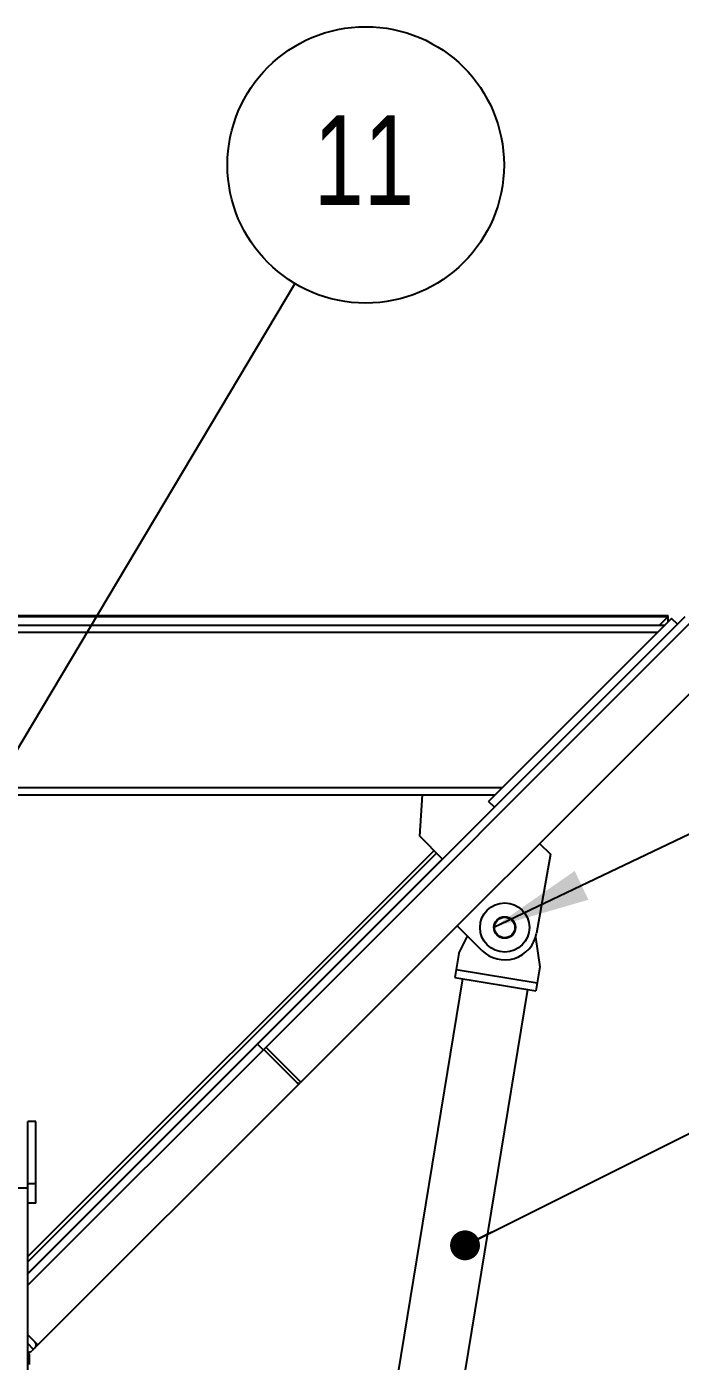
# Model space of a CAD drawing. Header units: millimetres. Extents: x 1293 to 41893, y 1011 to 26911.
# Drawn here: x 24196 to 24869, y 16684 to 18059 of the extents above; entities that cross this region are included whole.
import ezdxf

# ---------------------------------------------------------------- set-up
doc = ezdxf.new("R2010")
doc.units = ezdxf.units.MM
doc.header["$LTSCALE"] = 50
doc.layers.add('CAPA_1', color=7, linetype='Continuous')
doc.styles.add('SLDTEXTSTYLE0', font='TXT', dxfattribs={"width": 0.75})
doc.dimstyles.new('SLDDIMSTYLE2', dxfattribs={"dimtxt": 0.18, "dimasz": 30.769231, "dimexe": 0, "dimexo": 0.0625, "dimgap": 0, "dimtad": 0, "dimtih": 1, "dimtoh": 1, "dimdec": 0, "dimrnd": 1e-09, "dimzin": 0, "dimdsep": 46, "dimtxsty": 'Standard', "dimblk1": 'DOT', "dimblk2": 'DOT', "dimsah": 1, "dimcen": 0.09, "dimadec": 0, "dimazin": 0, "dimtfac": 30.769231, "dimtdec": 0, "dimtofl": 0, "dimtmove": 0, "dimatfit": 3, "dimldrblk": 'DOT', "dimfxl": 1, "dimfrac": 2, "dimtolj": 1, "dimtzin": 0, "dimarcsym": 0})
doc.dimstyles.new('SLDDIMSTYLE3', dxfattribs={"dimtxt": 0.18, "dimasz": 100, "dimexe": 0, "dimexo": 0.0625, "dimgap": 0, "dimtad": 0, "dimtih": 1, "dimtoh": 1, "dimdec": 0, "dimrnd": 1e-09, "dimzin": 0, "dimdsep": 46, "dimtxsty": 'Standard', "dimsah": 1, "dimcen": 0.09, "dimadec": 0, "dimazin": 0, "dimtfac": 100, "dimtdec": 0, "dimtofl": 0, "dimtmove": 0, "dimatfit": 3, "dimfxl": 1, "dimfrac": 2, "dimtolj": 1, "dimtzin": 0, "dimarcsym": 0})

# ---------------------------------------------------------------- blocks, each defined once
blk = doc.blocks.new('_Dot')
at = {"color": 0, "linetype": 'ByBlock', "lineweight": -2}
blk.add_line((-0.5, 0), (-1, 0), dxfattribs=at)
at = {"color": 0, "linetype": 'ByBlock', "const_width": 0.5}
blk.add_lwpolyline([(-0.25, 0, 1), (0.25, 0, 1)], format="xyb", close=True, dxfattribs=at)
blk = doc.blocks.new('SW_NOTE_0_54')
at = {"layer": 'CAPA_1', "color": 0}
blk.add_circle((72.9, 122.4), 142.4, dxfattribs=at)
at = {"layer": 'CAPA_1', "color": 0, "insert": (71, 173.6), "char_height": 92.6, "attachment_point": 2, "style": 'SLDTEXTSTYLE0'}
blk.add_mtext('11', dxfattribs=at)

msp = doc.modelspace()

# ---------------------------------------------------------------- linework, layer by layer
at = {"color": 7, "linetype": 'Continuous', "lineweight": 25}
for p, q in [((22546.4644227, 17452.514437), (24856.0206237, 17452.514437)), ((22546.4644227, 17451.4708625), (24856.0206237, 17451.4708625)), ((24433.2161981, 17011.0763114), (24873.6563126, 17451.5164259)), ((24439.613641, 17005.5000796), (24883.4310532, 17449.3174917)), ((24859.7380941, 17449.5718823), (24671.1762858, 17261.010074)), ((24856.0206237, 17451.4708625), (24847.301406, 17442.7516448)), ((24854.9479546, 17451.4708625), (24856.0206237, 17452.514437)), ((24856.0206237, 17452.514437), (24855.4861384, 17451.4708625)), ((24856.0206237, 17446.0285941), (24856.0206237, 17451.4708625)), ((24865.7249315, 17443.5850449), (24859.7380941, 17449.5718823)), ((22552.9178566, 17442.7516448), (24852.9178566, 17442.7516448)), ((22560.3685233, 17435.3009781), (24845.4671899, 17435.3009781)), ((24856.0206237, 17446.0285941), (24852.7436745, 17442.7516448)), ((24856.1077148, 17445.941503), (24856.0206237, 17446.0285941)), ((24919.3520777, 17413.3964672), (24477.8258593, 16971.8702489)), ((22720.3885233, 17275.2809781), (24685.4471899, 17275.2809781)), ((22727.8391899, 17267.8303115), (24677.9965233, 17267.8303115)), ((24600.2416905, 17225.242256), (24603.2941467, 17267.8303115)), ((24677.1631232, 17255.0232366), (24671.1762858, 17261.010074)), ((24623.8119166, 17201.6720299), (24600.2416905, 17225.242256)), ((24723.7378898, 17217.7822794), (24734.9573174, 17206.5628518)), ((24615.0168538, 17210.4670926), (24196.5925232, 16792.042762)), ((24617.7379881, 17207.7459584), (24196.5925232, 16786.6004936)), ((24623.7248255, 17201.759121), (24196.5925232, 16774.6268188)), ((24734.9573174, 17206.5628518), (24720.6442407, 17125.3524102)), ((24664.2466393, 17107.5679025), (24638.8850761, 17132.9294657)), ((24677.6208645, 17133.975574), (24677.0683043, 17133.975574)), ((24698.5657917, 17133.975574), (24698.0132315, 17133.975574)), ((24640.5119385, 17104.3171943), (24649.6114568, 17122.203085)), ((24676.7004073, 17131.1152003), (24677.233742, 17131.1152003)), ((24676.7005321, 17131.0813349), (24677.2338731, 17131.0813349)), ((24677.0772977, 17128.2690418), (24677.6303457, 17128.2690418)), ((24698.0037503, 17128.2690418), (24698.5567983, 17128.2690418)), ((24698.4002229, 17131.0813349), (24698.9335638, 17131.0813349)), ((24698.400354, 17131.1152003), (24698.9336887, 17131.1152003)), ((24719.6026097, 17121.0993253), (24724.0595233, 17090.5969351)), ((24640.5119385, 17104.3171943), (24636.4390742, 17079.5160608)), ((24401.3762557, 15595.8869991), (24644.7938327, 17078.1440349)), ((24636.4390742, 17079.5160608), (24719.986659, 17065.7958017)), ((24637.8111001, 17087.8708193), (24721.3586849, 17074.1505601)), ((24724.0595233, 17090.5969351), (24719.986659, 17065.7958017)), ((24499.0030442, 15772.3943679), (24711.6319005, 17067.1678276)), ((24196.5925232, 16774.4526366), (24433.2161981, 17011.0763114)), ((24439.2030355, 17005.089474), (24433.2161981, 17011.0763114)), ((24439.613641, 17005.5000796), (24196.5925232, 16762.4789618)), ((24475.5346655, 16969.5790551), (24439.613641, 17005.5000796)), ((24477.8258593, 16971.8702489), (24441.9048348, 17007.7912734)), ((24205.4344433, 16699.4788329), (24477.0609061, 16971.1052957)), ((24477.8258593, 16971.8702489), (24477.0609061, 16971.1052957)), ((24205.0591899, 16931.2950346), (24196.5925232, 16931.2950346)), ((24196.5925232, 16518.0450346), (24196.5925232, 16931.2950346)), ((24205.0591899, 16847.1617012), (24205.0591899, 16931.2950346)), ((23205.8925232, 16862.9283679), (24196.5925232, 16862.9283679)), ((24205.0591899, 16867.1617012), (24196.5925232, 16867.1617012)), ((24205.0591899, 16847.1617012), (24196.5925232, 16847.1617012)), ((24206.9606839, 16701.0050735), (24196.5925232, 16711.3732342)), ((24202.4705559, 16696.5149454), (24196.5925232, 16702.3929781)), ((24196.5925232, 16693.412722), (24197.9804278, 16692.0248174)), ((24203.96966, 16698.0140495), (24200.9714518, 16695.0158414)), ((24204.6694901, 16698.7138797), (24204.5864658, 16698.796904)), ((24205.4344433, 16699.4788329), (24204.6694901, 16698.7138797)), ((24197.9804278, 16692.0248174), (24197.9804278, 16680.8483679))]:
    msp.add_line(p, q, dxfattribs=at)
at = {"color": 7, "linetype": 'Continuous', "lineweight": 25, "flags": 128}
for points in [[(24472.5436415, 16972.570079), (24473.1564876, 16972.0158855), (24473.804435, 16971.5416419), (24474.4625833, 16971.1655731), (24475.1056404, 16970.9021312), (24475.7088938, 16970.7614402), (24476.2491609, 16970.7489068), (24476.7056796, 16970.8650126), (24477.0609061, 16971.1052957)], [(24205.4344433, 16699.4788329), (24205.6747264, 16699.8340594), (24205.7908322, 16700.2905781), (24205.7782988, 16700.8308452), (24205.6376078, 16701.4340986), (24205.3741659, 16702.0771557), (24204.9980971, 16702.735304), (24204.5238535, 16703.3832514), (24203.96966, 16703.9960975)]]:
    msp.add_lwpolyline(points, dxfattribs=at)
at = {"color": 7, "linetype": 'Continuous', "lineweight": 25}
for radius in [25.4, 11.1166667, 10.5833333]:
    msp.add_circle((24687.817048, 17131.1392406), radius, dxfattribs=at)
for centre, radius, start, end in [((24687.8168654, 17131.1381285), 33.3333333, 225, 350.0044581319), ((24197.9804278, 16698.0068653), 4.2299467, 250.8456590591, 315), ((24200.978636, 16701.0050735), 4.2299467, 315, 45)]:
    msp.add_arc(centre, radius, start, end, dxfattribs=at)

# ---------------------------------------------------------------- block references
at = {"layer": 'CAPA_1'}
msp.add_blockref('SW_NOTE_0_54', (24471.7915438, 17794.3938181), dxfattribs=at)

# ---------------------------------------------------------------- leaders
for points, dimstyle in [([(24150.2883438, 17254.7720438), (24471.7915438, 17794.3938181)], 'SLDDIMSTYLE2'), ([(24676.705494, 17131.4763536), (25432.9048985, 17492.2898443)], 'SLDDIMSTYLE3'), ([(24646.9429833, 16803.6754534), (25249.6591279, 17104.5372812)], 'SLDDIMSTYLE2')]:
    msp.add_leader(points, dimstyle=dimstyle, dxfattribs=at)

doc.saveas('drawing.dxf')
